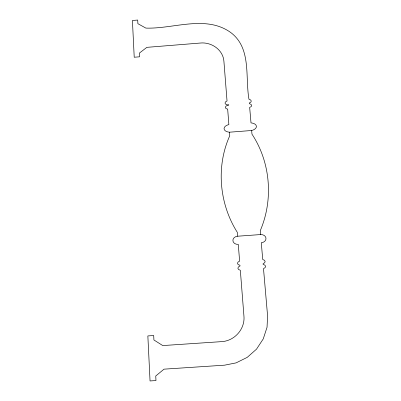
<?xml version="1.0" encoding="UTF-8"?>
<svg xmlns="http://www.w3.org/2000/svg" width="401" height="401" viewBox="0 0 401 401"><rect width="100%" height="100%" fill="white"/><g stroke="black" fill="none" stroke-linecap="round" stroke-linejoin="round"><path stroke-width="0.6" d="M251.663 130.505C253.728 129.969 256.404 128.771 256.46 126.3C255.968 123.874 253.151 123.107 251.011 122.891L249.663 107.403L251.216 106.581L251.648 105.438L251.026 104.375L249.342 103.669L249.282 102.992L250.841 102.175L251.267 101.032L250.65 99.974L248.966 99.268C245.021 76.781 251.693 48.16 230.66 32.466C205.718 14.621 173.538 29.078 145.844 28.095L137.889 23.679L137.708 20.05L132.42 20.481L134.22 57.233L139.568 56.807L139.383 53.092L146.866 47.348L200.149 43.052C211.337 41.809 223.162 49.729 223.923 61.438L227.031 100.972L225.457 101.934L225.021 103.072L225.628 104.135L227.111 104.826L228.846 104.957L227.156 105.418L225.798 106.335L225.362 107.478L225.969 108.541L227.668 109.122L228.871 124.591C226.791 125.112 224.109 126.31 224.024 128.786C224.49 131.222 227.327 131.999 229.467 132.2L251.663 130.505L251.978 134.155C270.615 162.375 273.557 199.668 260.259 230.675L260.595 234.565C267.256 234.339 268.033 241.948 261.297 242.74L262.715 259.482L264.49 260.284L265.146 261.462L264.7 262.72L263.081 263.763L263.131 264.354L264.911 265.161L265.567 266.344L265.121 267.602L263.502 268.65L267.582 315.863L267.041 327.261L263.257 338.89L256.505 349.171L247.232 357.361L236.089 362.88L224.63 365.166L164.014 369.161L155.748 376.008L155.979 380.564L150.049 380.95L147.849 335.928L153.698 335.532L153.924 339.978L162.756 345.577L221.392 341.647C234.45 341.111 245.262 329.036 243.928 315.948L240.334 270.284L238.53 269.472L237.888 268.289L238.339 267.031L239.999 265.978L239.943 265.256L238.149 264.59L237.507 263.412L237.958 262.154L239.613 261.106L238.284 244.384C231.567 244.625 230.901 236.961 237.643 236.214L260.595 234.565M229.467 132.2L229.748 135.779C215.863 166.671 219.277 203.929 237.342 232.395L237.643 236.214"/></g></svg>
